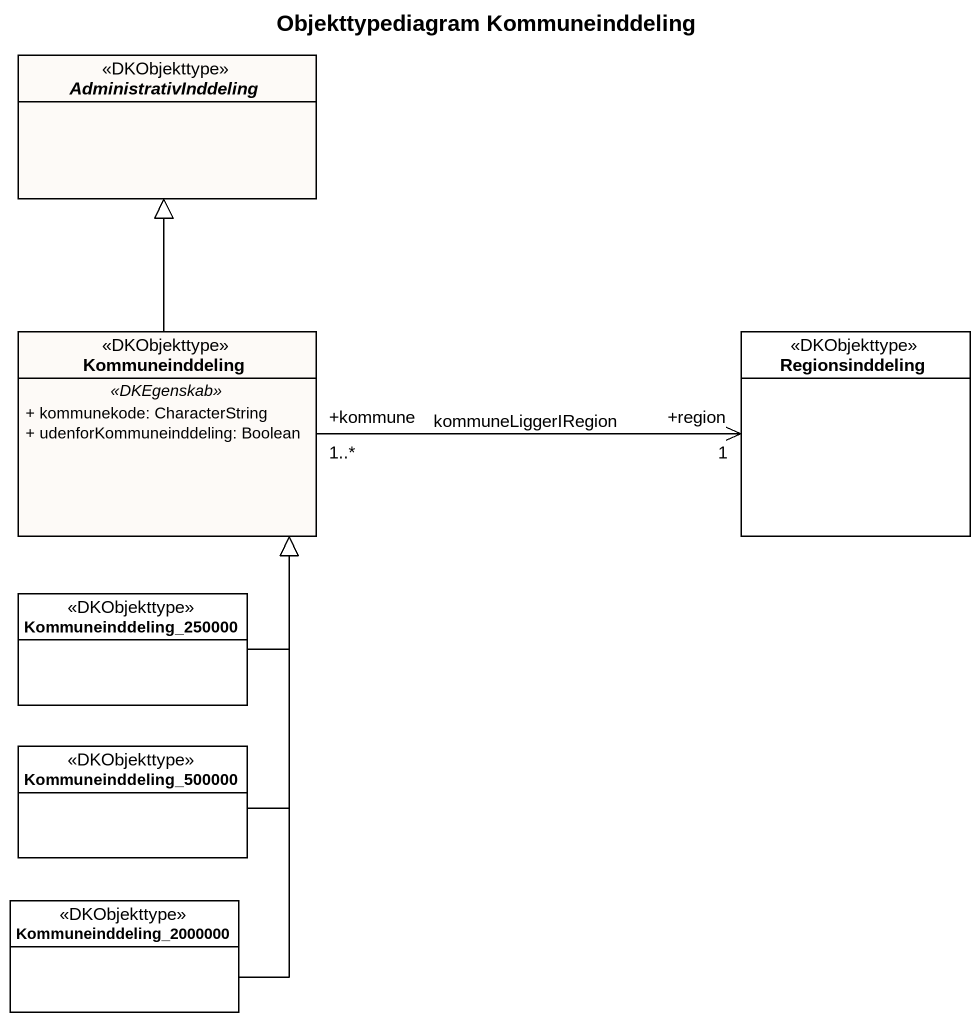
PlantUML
@startuml
title Objekttypediagram Kommuneinddeling
hide circle
hide empty members
skinparam classAttributeIconSize 0
abstract class AdministrativInddeling <<DKObjekttype>> #FDFAF7
class Kommuneinddeling <<DKObjekttype>> #FDFAF7 {
  .. <<DKEgenskab>> ..
  + kommunekode: CharacterString
  + udenforKommuneinddeling: Boolean
}
class Regionsinddeling <<DKObjekttype>>
class Kommuneinddeling_250000 <<DKObjekttype>>
class Kommuneinddeling_500000 <<DKObjekttype>>
class Kommuneinddeling_2000000 <<DKObjekttype>>
Kommuneinddeling -up-|> AdministrativInddeling
Kommuneinddeling "+kommune\n1..*" -right-> "+region\n1" Regionsinddeling : kommuneLiggerIRegion
Kommuneinddeling_250000 -up-|> Kommuneinddeling
Kommuneinddeling_500000 -up-|> Kommuneinddeling
Kommuneinddeling_2000000 -up-|> Kommuneinddeling
@enduml
